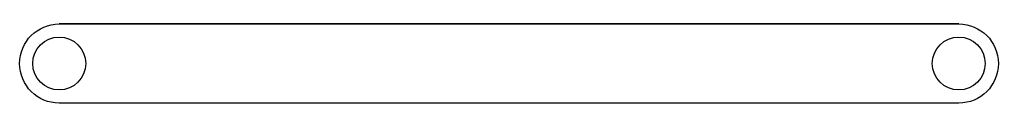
# Model space of a CAD drawing. Header units: millimetres. Extents: x -569 to -384, y 267 to 282.
import ezdxf

# ---------------------------------------------------------------- set-up
doc = ezdxf.new("R2010")
doc.units = ezdxf.units.MM
doc.layers.get('0').update_dxf_attribs({"linetype": 'CONTINUOUS'})

msp = doc.modelspace()

# ---------------------------------------------------------------- linework, layer by layer
msp.add_line((-391.17, 281.67), (-561.17, 281.67))
msp.add_lwpolyline([(-391.17, 281.67, -1), (-391.17, 266.67), (-561.17, 266.67, -1), (-561.17, 281.67)], format="xyb", close=True)
msp.add_lwpolyline([(-391.17, 281.67, -1), (-391.17, 266.67), (-561.17, 266.67, -1), (-561.17, 281.67)], format="xyb", close=True)
for centre in [(-561.17, 274.17), (-561.17, 274.17), (-391.17, 274.17), (-391.17, 274.17)]:
    msp.add_circle(centre, 5)

doc.saveas('drawing.dxf')
